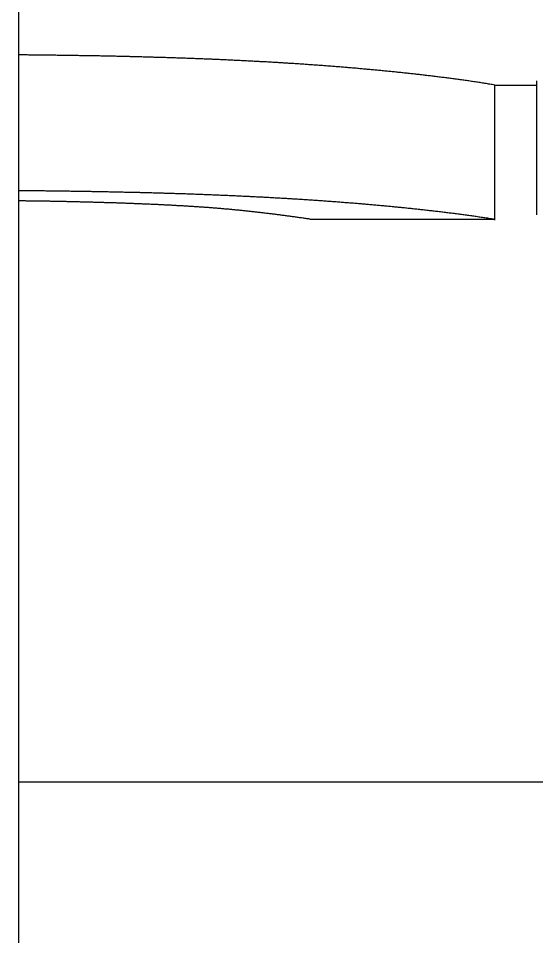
# Model space of a CAD drawing. Extents: x -4 to 102, y -14 to 59.
# Drawn here: x 41.018 to 41.984, y 2.47 to 4.182 of the extents above; entities that cross this region are included whole.
import ezdxf

# ---------------------------------------------------------------- set-up
doc = ezdxf.new("R2010")
doc.units = 0
doc.layers.get('0').update_dxf_attribs({"linetype": 'CONTINUOUS'})

msp = doc.modelspace()

# ---------------------------------------------------------------- linework, layer by layer
at = {"color": 7, "linetype": 'CONTINUOUS'}
for p, q in [((41.0178, 13.7579), (41.0178, 0.7579)), ((41.9058, 3.806), (41.9058, 4.0579)), ((41.9838, 4.066), (41.9838, 3.8159)), ((41.9058, 4.0579), (41.9838, 4.0579)), ((41.5608, 3.8079), (41.9058, 3.8079)), ((47.0178, 2.7579), (41.0178, 2.7579))]:
    msp.add_line(p, q, dxfattribs=at)
at = {"color": 7}
for points in [[(41.9058, 4.0579, 0), (41.9035, 4.0583, 0), (41.9012, 4.0587, 0), (41.8989, 4.0591, 0), (41.8966, 4.0595, 0), (41.8943, 4.0598, 0), (41.892, 4.0602, 0), (41.8897, 4.0606, 0), (41.8874, 4.061, 0), (41.8852, 4.0613, 0), (41.8829, 4.0617, 0), (41.8806, 4.062, 0), (41.8783, 4.0624, 0), (41.876, 4.0627, 0), (41.8737, 4.0631, 0), (41.8714, 4.0634, 0), (41.8691, 4.0638, 0), (41.8668, 4.0641, 0), (41.8645, 4.0644, 0), (41.8622, 4.0648, 0), (41.8599, 4.0651, 0), (41.8576, 4.0655, 0), (41.8553, 4.0658, 0), (41.853, 4.0661, 0), (41.8506, 4.0664, 0), (41.8483, 4.0668, 0), (41.846, 4.0671, 0), (41.8437, 4.0674, 0), (41.8414, 4.0678, 0), (41.8391, 4.0681, 0), (41.8368, 4.0684, 0), (41.8345, 4.0687, 0), (41.8322, 4.069, 0), (41.8299, 4.0693, 0), (41.8276, 4.0696, 0), (41.8253, 4.07, 0), (41.823, 4.0702, 0), (41.8207, 4.0706, 0), (41.8184, 4.0709, 0), (41.8161, 4.0712, 0), (41.8138, 4.0715, 0), (41.8115, 4.0717, 0), (41.8092, 4.072, 0), (41.8069, 4.0723, 0), (41.8046, 4.0726, 0), (41.8023, 4.0729, 0), (41.7999, 4.0732, 0), (41.7976, 4.0735, 0), (41.7953, 4.0738, 0), (41.793, 4.0741, 0), (41.7907, 4.0743, 0), (41.7884, 4.0746, 0), (41.7861, 4.0749, 0), (41.7838, 4.0752, 0), (41.7815, 4.0754, 0), (41.7792, 4.0757, 0), (41.7769, 4.076, 0), (41.7745, 4.0762, 0), (41.7722, 4.0765, 0), (41.7699, 4.0768, 0), (41.7676, 4.077, 0), (41.7653, 4.0773, 0), (41.763, 4.0776, 0), (41.7607, 4.0778, 0), (41.7584, 4.0781, 0), (41.7561, 4.0783, 0), (41.7537, 4.0786, 0), (41.7514, 4.0789, 0), (41.7491, 4.0791, 0), (41.7468, 4.0793, 0), (41.7445, 4.0796, 0), (41.7422, 4.0799, 0), (41.7399, 4.0801, 0), (41.7376, 4.0803, 0), (41.7353, 4.0806, 0), (41.7329, 4.0808, 0), (41.7306, 4.0811, 0), (41.7283, 4.0813, 0), (41.726, 4.0816, 0), (41.7237, 4.0818, 0), (41.7214, 4.082, 0), (41.7191, 4.0823, 0), (41.7167, 4.0825, 0), (41.7144, 4.0827, 0), (41.7121, 4.083, 0), (41.7098, 4.0832, 0), (41.7075, 4.0834, 0), (41.7052, 4.0837, 0), (41.7029, 4.0839, 0), (41.7006, 4.0841, 0), (41.6982, 4.0843, 0), (41.6959, 4.0846, 0), (41.6936, 4.0848, 0), (41.6913, 4.085, 0), (41.689, 4.0853, 0), (41.6867, 4.0855, 0), (41.6843, 4.0857, 0), (41.682, 4.0859, 0), (41.6797, 4.0861, 0), (41.6774, 4.0863, 0), (41.6751, 4.0865, 0), (41.6728, 4.0868, 0), (41.6705, 4.087, 0), (41.6681, 4.0872, 0), (41.6658, 4.0874, 0), (41.6635, 4.0876, 0), (41.6612, 4.0878, 0), (41.6589, 4.088, 0), (41.6566, 4.0882, 0), (41.6542, 4.0884, 0), (41.6519, 4.0886, 0), (41.6496, 4.0888, 0), (41.6473, 4.0891, 0), (41.645, 4.0892, 0), (41.6427, 4.0895, 0), (41.6403, 4.0896, 0), (41.638, 4.0898, 0), (41.6357, 4.09, 0), (41.6334, 4.0902, 0), (41.6311, 4.0904, 0), (41.6288, 4.0906, 0), (41.6264, 4.0908, 0), (41.6241, 4.091, 0), (41.6218, 4.0912, 0), (41.6195, 4.0914, 0), (41.6172, 4.0916, 0), (41.6149, 4.0918, 0), (41.6125, 4.0919, 0), (41.6102, 4.0921, 0), (41.6079, 4.0923, 0), (41.6056, 4.0925, 0), (41.6033, 4.0927, 0), (41.6009, 4.0929, 0), (41.5986, 4.093, 0), (41.5963, 4.0932, 0), (41.594, 4.0934, 0), (41.5917, 4.0936, 0), (41.5894, 4.0937, 0), (41.587, 4.0939, 0), (41.5847, 4.0941, 0), (41.5824, 4.0943, 0), (41.5801, 4.0944, 0), (41.5778, 4.0946, 0), (41.5754, 4.0948, 0), (41.5731, 4.0949, 0), (41.5708, 4.0951, 0), (41.5685, 4.0953, 0), (41.5662, 4.0954, 0), (41.5638, 4.0956, 0), (41.5615, 4.0958, 0), (41.5592, 4.0959, 0), (41.5569, 4.0961, 0), (41.5546, 4.0963, 0), (41.5522, 4.0964, 0), (41.5499, 4.0966, 0), (41.5476, 4.0967, 0), (41.5453, 4.0969, 0), (41.543, 4.097, 0), (41.5406, 4.0972, 0), (41.5383, 4.0973, 0), (41.536, 4.0975, 0), (41.5337, 4.0976, 0), (41.5314, 4.0978, 0), (41.529, 4.0979, 0), (41.5267, 4.0981, 0), (41.5244, 4.0982, 0), (41.5221, 4.0984, 0), (41.5198, 4.0985, 0), (41.5174, 4.0987, 0), (41.5151, 4.0988, 0), (41.5128, 4.099, 0), (41.5105, 4.0991, 0), (41.5082, 4.0992, 0), (41.5058, 4.0994, 0), (41.5035, 4.0995, 0), (41.5012, 4.0997, 0), (41.4989, 4.0998, 0), (41.4965, 4.0999, 0), (41.4942, 4.1001, 0), (41.4919, 4.1002, 0), (41.4896, 4.1003, 0), (41.4873, 4.1005, 0), (41.4849, 4.1006, 0), (41.4826, 4.1007, 0), (41.4803, 4.1009, 0), (41.478, 4.101, 0), (41.4757, 4.1011, 0), (41.4733, 4.1013, 0), (41.471, 4.1014, 0), (41.4687, 4.1015, 0), (41.4664, 4.1017, 0), (41.464, 4.1018, 0), (41.4617, 4.1019, 0), (41.4594, 4.102, 0), (41.4571, 4.1021, 0), (41.4548, 4.1023, 0), (41.4524, 4.1024, 0), (41.4501, 4.1025, 0), (41.4478, 4.1026, 0), (41.4455, 4.1027, 0), (41.4431, 4.1029, 0), (41.4408, 4.103, 0), (41.4385, 4.1031, 0), (41.4362, 4.1032, 0), (41.4339, 4.1033, 0), (41.4315, 4.1034, 0), (41.4292, 4.1036, 0), (41.4269, 4.1037, 0), (41.4246, 4.1038, 0), (41.4222, 4.1039, 0), (41.4199, 4.104, 0), (41.4176, 4.1041, 0), (41.4153, 4.1042, 0), (41.4129, 4.1043, 0), (41.4106, 4.1044, 0), (41.4083, 4.1045, 0), (41.406, 4.1047, 0), (41.4037, 4.1048, 0), (41.4013, 4.1049, 0), (41.399, 4.105, 0), (41.3967, 4.1051, 0), (41.3944, 4.1052, 0), (41.392, 4.1053, 0), (41.3897, 4.1054, 0), (41.3874, 4.1055, 0), (41.3851, 4.1056, 0), (41.3827, 4.1057, 0), (41.3804, 4.1058, 0), (41.3781, 4.1059, 0), (41.3758, 4.106, 0), (41.3735, 4.1061, 0), (41.3711, 4.1062, 0), (41.3688, 4.1063, 0), (41.3665, 4.1063, 0), (41.3642, 4.1064, 0), (41.3618, 4.1065, 0), (41.3595, 4.1066, 0), (41.3572, 4.1067, 0), (41.3549, 4.1068, 0), (41.3525, 4.1069, 0), (41.3502, 4.107, 0), (41.3479, 4.1071, 0), (41.3456, 4.1072, 0), (41.3433, 4.1072, 0), (41.3409, 4.1073, 0), (41.3386, 4.1074, 0), (41.3363, 4.1075, 0), (41.334, 4.1076, 0), (41.3316, 4.1077, 0), (41.3293, 4.1078, 0), (41.327, 4.1079, 0), (41.3247, 4.1079, 0), (41.3223, 4.108, 0), (41.32, 4.1081, 0), (41.3177, 4.1082, 0), (41.3154, 4.1082, 0), (41.313, 4.1083, 0), (41.3107, 4.1084, 0), (41.3084, 4.1085, 0), (41.3061, 4.1086, 0), (41.3037, 4.1086, 0), (41.3014, 4.1087, 0), (41.2991, 4.1088, 0), (41.2968, 4.1089, 0), (41.2944, 4.1089, 0), (41.2921, 4.109, 0), (41.2898, 4.1091, 0), (41.2875, 4.1091, 0), (41.2852, 4.1092, 0), (41.2828, 4.1093, 0), (41.2805, 4.1094, 0), (41.2782, 4.1094, 0), (41.2759, 4.1095, 0), (41.2735, 4.1096, 0), (41.2712, 4.1096, 0), (41.2689, 4.1097, 0), (41.2666, 4.1098, 0), (41.2642, 4.1098, 0), (41.2619, 4.1099, 0), (41.2596, 4.11, 0), (41.2573, 4.11, 0), (41.2549, 4.1101, 0), (41.2526, 4.1102, 0), (41.2503, 4.1102, 0), (41.248, 4.1103, 0), (41.2456, 4.1104, 0), (41.2433, 4.1104, 0), (41.241, 4.1105, 0), (41.2387, 4.1105, 0), (41.2363, 4.1106, 0), (41.234, 4.1106, 0), (41.2317, 4.1107, 0), (41.2294, 4.1108, 0), (41.227, 4.1108, 0), (41.2247, 4.1109, 0), (41.2224, 4.1109, 0), (41.2201, 4.111, 0), (41.2177, 4.111, 0), (41.2154, 4.1111, 0), (41.2131, 4.1112, 0), (41.2108, 4.1112, 0), (41.2084, 4.1113, 0), (41.2061, 4.1113, 0), (41.2038, 4.1114, 0), (41.2015, 4.1114, 0), (41.1991, 4.1115, 0), (41.1968, 4.1115, 0), (41.1945, 4.1116, 0), (41.1922, 4.1116, 0), (41.1898, 4.1117, 0), (41.1875, 4.1117, 0), (41.1852, 4.1118, 0), (41.1829, 4.1118, 0), (41.1805, 4.1119, 0), (41.1782, 4.1119, 0), (41.1759, 4.112, 0), (41.1736, 4.112, 0), (41.1712, 4.112, 0), (41.1689, 4.1121, 0), (41.1666, 4.1121, 0), (41.1643, 4.1122, 0), (41.1619, 4.1122, 0), (41.1596, 4.1123, 0), (41.1573, 4.1123, 0), (41.155, 4.1123, 0), (41.1526, 4.1124, 0), (41.1503, 4.1124, 0), (41.148, 4.1125, 0), (41.1457, 4.1125, 0), (41.1433, 4.1125, 0), (41.141, 4.1126, 0), (41.1387, 4.1126, 0), (41.1364, 4.1127, 0), (41.134, 4.1127, 0), (41.1317, 4.1127, 0), (41.1294, 4.1128, 0), (41.1271, 4.1128, 0), (41.1247, 4.1128, 0), (41.1224, 4.1129, 0), (41.1201, 4.1129, 0), (41.1178, 4.113, 0), (41.1154, 4.113, 0), (41.1131, 4.113, 0), (41.1108, 4.1131, 0), (41.1085, 4.1131, 0), (41.1061, 4.1131, 0), (41.1038, 4.1132, 0), (41.1015, 4.1132, 0), (41.0992, 4.1132, 0), (41.0968, 4.1132, 0), (41.0945, 4.1133, 0), (41.0922, 4.1133, 0), (41.0899, 4.1133, 0), (41.0875, 4.1134, 0), (41.0852, 4.1134, 0), (41.0829, 4.1134, 0), (41.0806, 4.1135, 0), (41.0782, 4.1135, 0), (41.0759, 4.1135, 0), (41.0736, 4.1136, 0), (41.0713, 4.1136, 0), (41.0689, 4.1136, 0), (41.0666, 4.1136, 0), (41.0643, 4.1137, 0), (41.062, 4.1137, 0), (41.0596, 4.1137, 0), (41.0573, 4.1137, 0), (41.055, 4.1138, 0), (41.0527, 4.1138, 0), (41.0503, 4.1138, 0), (41.048, 4.1138, 0), (41.0457, 4.1139, 0), (41.0434, 4.1139, 0), (41.041, 4.1139, 0), (41.0387, 4.1139, 0), (41.0364, 4.1139, 0), (41.0341, 4.114, 0), (41.0317, 4.114, 0), (41.0294, 4.114, 0), (41.0271, 4.114, 0), (41.0248, 4.114, 0), (41.0224, 4.1141, 0), (41.0201, 4.1141, 0), (41.0178, 4.1141, 0)], [(41.0178, 3.8614, 0), (41.0201, 3.8614, 0), (41.0224, 3.8614, 0), (41.0248, 3.8614, 0), (41.0271, 3.8613, 0), (41.0294, 3.8613, 0), (41.0317, 3.8613, 0), (41.0341, 3.8613, 0), (41.0364, 3.8613, 0), (41.0387, 3.8613, 0), (41.041, 3.8612, 0), (41.0434, 3.8612, 0), (41.0457, 3.8612, 0), (41.048, 3.8612, 0), (41.0503, 3.8611, 0), (41.0527, 3.8611, 0), (41.055, 3.8611, 0), (41.0573, 3.8611, 0), (41.0596, 3.8611, 0), (41.062, 3.861, 0), (41.0643, 3.861, 0), (41.0666, 3.861, 0), (41.0689, 3.8609, 0), (41.0713, 3.8609, 0), (41.0736, 3.8609, 0), (41.0759, 3.8609, 0), (41.0782, 3.8608, 0), (41.0806, 3.8608, 0), (41.0829, 3.8608, 0), (41.0852, 3.8608, 0), (41.0875, 3.8607, 0), (41.0899, 3.8607, 0), (41.0922, 3.8607, 0), (41.0945, 3.8606, 0), (41.0968, 3.8606, 0), (41.0991, 3.8606, 0), (41.1015, 3.8605, 0), (41.1038, 3.8605, 0), (41.1061, 3.8605, 0), (41.1084, 3.8605, 0), (41.1108, 3.8604, 0), (41.1131, 3.8604, 0), (41.1154, 3.8603, 0), (41.1177, 3.8603, 0), (41.1201, 3.8603, 0), (41.1224, 3.8603, 0), (41.1247, 3.8602, 0), (41.127, 3.8602, 0), (41.1294, 3.8601, 0), (41.1317, 3.8601, 0), (41.134, 3.8601, 0), (41.1363, 3.86, 0), (41.1387, 3.86, 0), (41.141, 3.86, 0), (41.1433, 3.8599, 0), (41.1456, 3.8599, 0), (41.148, 3.8598, 0), (41.1503, 3.8598, 0), (41.1526, 3.8598, 0), (41.1549, 3.8597, 0), (41.1573, 3.8597, 0), (41.1596, 3.8596, 0), (41.1619, 3.8596, 0), (41.1642, 3.8596, 0), (41.1666, 3.8595, 0), (41.1689, 3.8595, 0), (41.1712, 3.8594, 0), (41.1735, 3.8594, 0), (41.1759, 3.8594, 0), (41.1782, 3.8593, 0), (41.1805, 3.8593, 0), (41.1828, 3.8592, 0), (41.1852, 3.8592, 0), (41.1875, 3.8591, 0), (41.1898, 3.8591, 0), (41.1921, 3.859, 0), (41.1944, 3.859, 0), (41.1968, 3.8589, 0), (41.1991, 3.8589, 0), (41.2014, 3.8588, 0), (41.2037, 3.8588, 0), (41.2061, 3.8587, 0), (41.2084, 3.8587, 0), (41.2107, 3.8586, 0), (41.213, 3.8586, 0), (41.2154, 3.8585, 0), (41.2177, 3.8585, 0), (41.22, 3.8584, 0), (41.2223, 3.8584, 0), (41.2247, 3.8583, 0), (41.227, 3.8583, 0), (41.2293, 3.8582, 0), (41.2316, 3.8582, 0), (41.234, 3.8581, 0), (41.2363, 3.858, 0), (41.2386, 3.858, 0), (41.2409, 3.8579, 0), (41.2433, 3.8579, 0), (41.2456, 3.8578, 0), (41.2479, 3.8578, 0), (41.2502, 3.8577, 0), (41.2526, 3.8576, 0), (41.2549, 3.8576, 0), (41.2572, 3.8575, 0), (41.2595, 3.8575, 0), (41.2618, 3.8574, 0), (41.2642, 3.8573, 0), (41.2665, 3.8573, 0), (41.2688, 3.8572, 0), (41.2711, 3.8571, 0), (41.2735, 3.8571, 0), (41.2758, 3.857, 0), (41.2781, 3.8569, 0), (41.2804, 3.8569, 0), (41.2828, 3.8568, 0), (41.2851, 3.8567, 0), (41.2874, 3.8567, 0), (41.2897, 3.8566, 0), (41.2921, 3.8565, 0), (41.2944, 3.8565, 0), (41.2967, 3.8564, 0), (41.299, 3.8563, 0), (41.3014, 3.8563, 0), (41.3037, 3.8562, 0), (41.306, 3.8561, 0), (41.3083, 3.8561, 0), (41.3106, 3.856, 0), (41.313, 3.8559, 0), (41.3153, 3.8558, 0), (41.3176, 3.8558, 0), (41.3199, 3.8557, 0), (41.3223, 3.8556, 0), (41.3246, 3.8555, 0), (41.3269, 3.8554, 0), (41.3292, 3.8554, 0), (41.3316, 3.8553, 0), (41.3339, 3.8552, 0), (41.3362, 3.8551, 0), (41.3385, 3.855, 0), (41.3408, 3.855, 0), (41.3432, 3.8549, 0), (41.3455, 3.8548, 0), (41.3478, 3.8547, 0), (41.3501, 3.8546, 0), (41.3525, 3.8545, 0), (41.3548, 3.8545, 0), (41.3571, 3.8544, 0), (41.3594, 3.8543, 0), (41.3618, 3.8542, 0), (41.3641, 3.8541, 0), (41.3664, 3.854, 0), (41.3687, 3.8539, 0), (41.371, 3.8538, 0), (41.3734, 3.8537, 0), (41.3757, 3.8537, 0), (41.378, 3.8536, 0), (41.3803, 3.8535, 0), (41.3827, 3.8534, 0), (41.385, 3.8533, 0), (41.3873, 3.8532, 0), (41.3896, 3.8531, 0), (41.392, 3.853, 0), (41.3943, 3.8529, 0), (41.3966, 3.8528, 0), (41.3989, 3.8527, 0), (41.4012, 3.8526, 0), (41.4036, 3.8525, 0), (41.4059, 3.8524, 0), (41.4082, 3.8523, 0), (41.4105, 3.8522, 0), (41.4129, 3.8521, 0), (41.4152, 3.852, 0), (41.4175, 3.8519, 0), (41.4198, 3.8518, 0), (41.4221, 3.8517, 0), (41.4245, 3.8516, 0), (41.4268, 3.8515, 0), (41.4291, 3.8514, 0), (41.4314, 3.8513, 0), (41.4338, 3.8512, 0), (41.4361, 3.851, 0), (41.4384, 3.8509, 0), (41.4407, 3.8508, 0), (41.443, 3.8507, 0), (41.4454, 3.8506, 0), (41.4477, 3.8505, 0), (41.45, 3.8504, 0), (41.4523, 3.8502, 0), (41.4547, 3.8501, 0), (41.457, 3.85, 0), (41.4593, 3.8499, 0), (41.4616, 3.8498, 0), (41.4639, 3.8497, 0), (41.4663, 3.8495, 0), (41.4686, 3.8494, 0), (41.4709, 3.8493, 0), (41.4732, 3.8492, 0), (41.4756, 3.8491, 0), (41.4779, 3.8489, 0), (41.4802, 3.8488, 0), (41.4825, 3.8487, 0), (41.4848, 3.8486, 0), (41.4872, 3.8484, 0), (41.4895, 3.8483, 0), (41.4918, 3.8482, 0), (41.4941, 3.8481, 0), (41.4964, 3.8479, 0), (41.4988, 3.8478, 0), (41.5011, 3.8477, 0), (41.5034, 3.8475, 0), (41.5057, 3.8474, 0), (41.508, 3.8473, 0), (41.5104, 3.8471, 0), (41.5127, 3.847, 0), (41.515, 3.8469, 0), (41.5173, 3.8467, 0), (41.5197, 3.8466, 0), (41.522, 3.8464, 0), (41.5243, 3.8463, 0), (41.5266, 3.8462, 0), (41.5289, 3.846, 0), (41.5313, 3.8459, 0), (41.5336, 3.8457, 0), (41.5359, 3.8456, 0), (41.5382, 3.8455, 0), (41.5405, 3.8453, 0), (41.5429, 3.8452, 0), (41.5452, 3.845, 0), (41.5475, 3.8449, 0), (41.5498, 3.8447, 0), (41.5521, 3.8446, 0), (41.5545, 3.8444, 0), (41.5568, 3.8443, 0), (41.5591, 3.8441, 0), (41.5614, 3.8439, 0), (41.5637, 3.8438, 0), (41.5661, 3.8436, 0), (41.5684, 3.8435, 0), (41.5707, 3.8433, 0), (41.573, 3.8432, 0), (41.5753, 3.843, 0), (41.5776, 3.8428, 0), (41.58, 3.8427, 0), (41.5823, 3.8425, 0), (41.5846, 3.8424, 0), (41.5869, 3.8422, 0), (41.5892, 3.842, 0), (41.5916, 3.8419, 0), (41.5939, 3.8417, 0), (41.5962, 3.8415, 0), (41.5985, 3.8414, 0), (41.6008, 3.8412, 0), (41.6032, 3.841, 0), (41.6055, 3.8409, 0), (41.6078, 3.8407, 0), (41.6101, 3.8405, 0), (41.6124, 3.8403, 0), (41.6147, 3.8401, 0), (41.6171, 3.84, 0), (41.6194, 3.8398, 0), (41.6217, 3.8396, 0), (41.624, 3.8394, 0), (41.6263, 3.8392, 0), (41.6287, 3.8391, 0), (41.631, 3.8389, 0), (41.6333, 3.8387, 0), (41.6356, 3.8385, 0), (41.6379, 3.8383, 0), (41.6402, 3.8381, 0), (41.6426, 3.838, 0), (41.6449, 3.8378, 0), (41.6472, 3.8376, 0), (41.6495, 3.8374, 0), (41.6518, 3.8372, 0), (41.6541, 3.837, 0), (41.6565, 3.8368, 0), (41.6588, 3.8366, 0), (41.6611, 3.8364, 0), (41.6634, 3.8362, 0), (41.6657, 3.836, 0), (41.668, 3.8358, 0), (41.6704, 3.8356, 0), (41.6727, 3.8354, 0), (41.675, 3.8352, 0), (41.6773, 3.835, 0), (41.6796, 3.8348, 0), (41.6819, 3.8346, 0), (41.6842, 3.8344, 0), (41.6866, 3.8342, 0), (41.6889, 3.834, 0), (41.6912, 3.8337, 0), (41.6935, 3.8335, 0), (41.6958, 3.8333, 0), (41.6981, 3.8331, 0), (41.7005, 3.8329, 0), (41.7028, 3.8327, 0), (41.7051, 3.8325, 0), (41.7074, 3.8322, 0), (41.7097, 3.832, 0), (41.712, 3.8318, 0), (41.7143, 3.8316, 0), (41.7167, 3.8314, 0), (41.719, 3.8311, 0), (41.7213, 3.8309, 0), (41.7236, 3.8307, 0), (41.7259, 3.8304, 0), (41.7282, 3.8302, 0), (41.7305, 3.83, 0), (41.7328, 3.8298, 0), (41.7352, 3.8295, 0), (41.7375, 3.8293, 0), (41.7398, 3.8291, 0), (41.7421, 3.8288, 0), (41.7444, 3.8286, 0), (41.7467, 3.8283, 0), (41.749, 3.8281, 0), (41.7513, 3.8279, 0), (41.7537, 3.8276, 0), (41.756, 3.8274, 0), (41.7583, 3.8271, 0), (41.7606, 3.8269, 0), (41.7629, 3.8266, 0), (41.7652, 3.8264, 0), (41.7675, 3.8261, 0), (41.7698, 3.8259, 0), (41.7721, 3.8256, 0), (41.7745, 3.8254, 0), (41.7768, 3.8251, 0), (41.7791, 3.8249, 0), (41.7814, 3.8246, 0), (41.7837, 3.8243, 0), (41.786, 3.8241, 0), (41.7883, 3.8238, 0), (41.7906, 3.8236, 0), (41.7929, 3.8233, 0), (41.7952, 3.823, 0), (41.7976, 3.8227, 0), (41.7999, 3.8225, 0), (41.8022, 3.8222, 0), (41.8045, 3.8219, 0), (41.8068, 3.8216, 0), (41.8091, 3.8214, 0), (41.8114, 3.8211, 0), (41.8137, 3.8208, 0), (41.816, 3.8205, 0), (41.8183, 3.8202, 0), (41.8206, 3.8199, 0), (41.8229, 3.8197, 0), (41.8252, 3.8194, 0), (41.8276, 3.8191, 0), (41.8299, 3.8188, 0), (41.8322, 3.8185, 0), (41.8345, 3.8182, 0), (41.8368, 3.8179, 0), (41.8391, 3.8176, 0), (41.8414, 3.8173, 0), (41.8437, 3.817, 0), (41.846, 3.8167, 0), (41.8483, 3.8164, 0), (41.8506, 3.8161, 0), (41.8529, 3.8158, 0), (41.8552, 3.8154, 0), (41.8575, 3.8151, 0), (41.8598, 3.8148, 0), (41.8621, 3.8145, 0), (41.8644, 3.8142, 0), (41.8667, 3.8138, 0), (41.869, 3.8135, 0), (41.8713, 3.8132, 0), (41.8736, 3.8128, 0), (41.8759, 3.8125, 0), (41.8782, 3.8122, 0), (41.8805, 3.8118, 0), (41.8828, 3.8115, 0), (41.8851, 3.8111, 0), (41.8874, 3.8108, 0), (41.8897, 3.8104, 0), (41.892, 3.8101, 0), (41.8943, 3.8097, 0), (41.8966, 3.8093, 0), (41.8989, 3.809, 0), (41.9012, 3.8086, 0), (41.9035, 3.8082, 0), (41.9058, 3.8079, 0)], [(41.5609, 3.8079, 0), (41.559, 3.8082, 0), (41.5571, 3.8084, 0), (41.5552, 3.8087, 0), (41.5534, 3.809, 0), (41.5515, 3.8093, 0), (41.5496, 3.8095, 0), (41.5477, 3.8098, 0), (41.5458, 3.8101, 0), (41.544, 3.8104, 0), (41.5421, 3.8106, 0), (41.5402, 3.8109, 0), (41.5383, 3.8112, 0), (41.5365, 3.8114, 0), (41.5346, 3.8117, 0), (41.5327, 3.8119, 0), (41.5308, 3.8122, 0), (41.5289, 3.8125, 0), (41.5271, 3.8127, 0), (41.5252, 3.813, 0), (41.5233, 3.8132, 0), (41.5214, 3.8135, 0), (41.5195, 3.8137, 0), (41.5176, 3.814, 0), (41.5158, 3.8142, 0), (41.5139, 3.8144, 0), (41.512, 3.8147, 0), (41.5101, 3.8149, 0), (41.5082, 3.8152, 0), (41.5064, 3.8154, 0), (41.5045, 3.8157, 0), (41.5026, 3.8159, 0), (41.5007, 3.8161, 0), (41.4988, 3.8164, 0), (41.4969, 3.8166, 0), (41.4951, 3.8169, 0), (41.4932, 3.8171, 0), (41.4913, 3.8173, 0), (41.4894, 3.8176, 0), (41.4875, 3.8178, 0), (41.4856, 3.818, 0), (41.4838, 3.8182, 0), (41.4819, 3.8185, 0), (41.48, 3.8187, 0), (41.4781, 3.8189, 0), (41.4762, 3.8192, 0), (41.4743, 3.8194, 0), (41.4725, 3.8196, 0), (41.4706, 3.8198, 0), (41.4687, 3.82, 0), (41.4668, 3.8203, 0), (41.4649, 3.8205, 0), (41.463, 3.8207, 0), (41.4612, 3.8209, 0), (41.4593, 3.8211, 0), (41.4574, 3.8213, 0), (41.4555, 3.8215, 0), (41.4536, 3.8218, 0), (41.4517, 3.822, 0), (41.4498, 3.8222, 0), (41.4479, 3.8224, 0), (41.4461, 3.8226, 0), (41.4442, 3.8228, 0), (41.4423, 3.823, 0), (41.4404, 3.8232, 0), (41.4385, 3.8234, 0), (41.4366, 3.8236, 0), (41.4347, 3.8238, 0), (41.4329, 3.824, 0), (41.431, 3.8242, 0), (41.4291, 3.8244, 0), (41.4272, 3.8245, 0), (41.4253, 3.8247, 0), (41.4234, 3.8249, 0), (41.4215, 3.8251, 0), (41.4196, 3.8253, 0), (41.4177, 3.8255, 0), (41.4159, 3.8256, 0), (41.414, 3.8258, 0), (41.4121, 3.826, 0), (41.4102, 3.8262, 0), (41.4083, 3.8263, 0), (41.4064, 3.8265, 0), (41.4045, 3.8267, 0), (41.4026, 3.8268, 0), (41.4007, 3.827, 0), (41.3988, 3.8272, 0), (41.397, 3.8273, 0), (41.3951, 3.8275, 0), (41.3932, 3.8276, 0), (41.3913, 3.8278, 0), (41.3894, 3.8279, 0), (41.3875, 3.8281, 0), (41.3856, 3.8282, 0), (41.3837, 3.8284, 0), (41.3818, 3.8285, 0), (41.3799, 3.8287, 0), (41.378, 3.8288, 0), (41.3761, 3.829, 0), (41.3743, 3.8291, 0), (41.3724, 3.8293, 0), (41.3705, 3.8294, 0), (41.3686, 3.8295, 0), (41.3667, 3.8297, 0), (41.3648, 3.8298, 0), (41.3629, 3.83, 0), (41.361, 3.8301, 0), (41.3591, 3.8302, 0), (41.3572, 3.8303, 0), (41.3553, 3.8305, 0), (41.3534, 3.8306, 0), (41.3515, 3.8307, 0), (41.3496, 3.8308, 0), (41.3478, 3.831, 0), (41.3459, 3.8311, 0), (41.344, 3.8312, 0), (41.3421, 3.8314, 0), (41.3402, 3.8315, 0), (41.3383, 3.8316, 0), (41.3364, 3.8317, 0), (41.3345, 3.8318, 0), (41.3326, 3.8319, 0), (41.3307, 3.8321, 0), (41.3288, 3.8322, 0), (41.3269, 3.8323, 0), (41.325, 3.8324, 0), (41.3231, 3.8325, 0), (41.3212, 3.8326, 0), (41.3193, 3.8327, 0), (41.3174, 3.8328, 0), (41.3156, 3.8329, 0), (41.3137, 3.833, 0), (41.3118, 3.8331, 0), (41.3099, 3.8333, 0), (41.308, 3.8334, 0), (41.3061, 3.8335, 0), (41.3042, 3.8336, 0), (41.3023, 3.8337, 0), (41.3004, 3.8338, 0), (41.2985, 3.8339, 0), (41.2966, 3.834, 0), (41.2947, 3.8341, 0), (41.2928, 3.8342, 0), (41.2909, 3.8342, 0), (41.289, 3.8343, 0), (41.2871, 3.8344, 0), (41.2852, 3.8345, 0), (41.2833, 3.8346, 0), (41.2814, 3.8347, 0), (41.2795, 3.8348, 0), (41.2776, 3.8349, 0), (41.2758, 3.835, 0), (41.2739, 3.8351, 0), (41.272, 3.8352, 0), (41.2701, 3.8352, 0), (41.2682, 3.8353, 0), (41.2663, 3.8354, 0), (41.2644, 3.8355, 0), (41.2625, 3.8356, 0), (41.2606, 3.8357, 0), (41.2587, 3.8357, 0), (41.2568, 3.8358, 0), (41.2549, 3.8359, 0), (41.253, 3.836, 0), (41.2511, 3.8361, 0), (41.2492, 3.8361, 0), (41.2473, 3.8362, 0), (41.2454, 3.8363, 0), (41.2435, 3.8364, 0), (41.2416, 3.8365, 0), (41.2397, 3.8365, 0), (41.2378, 3.8366, 0), (41.2359, 3.8367, 0), (41.234, 3.8367, 0), (41.2321, 3.8368, 0), (41.2303, 3.8369, 0), (41.2284, 3.837, 0), (41.2265, 3.837, 0), (41.2246, 3.8371, 0), (41.2227, 3.8372, 0), (41.2208, 3.8373, 0), (41.2189, 3.8373, 0), (41.217, 3.8374, 0), (41.2151, 3.8375, 0), (41.2132, 3.8375, 0), (41.2113, 3.8376, 0), (41.2094, 3.8377, 0), (41.2075, 3.8377, 0), (41.2056, 3.8378, 0), (41.2037, 3.8378, 0), (41.2018, 3.8379, 0), (41.1999, 3.838, 0), (41.198, 3.838, 0), (41.1961, 3.8381, 0), (41.1942, 3.8382, 0), (41.1923, 3.8382, 0), (41.1904, 3.8383, 0), (41.1885, 3.8383, 0), (41.1866, 3.8384, 0), (41.1847, 3.8384, 0), (41.1828, 3.8385, 0), (41.1809, 3.8386, 0), (41.179, 3.8386, 0), (41.1771, 3.8387, 0), (41.1753, 3.8387, 0), (41.1734, 3.8388, 0), (41.1715, 3.8388, 0), (41.1696, 3.8389, 0), (41.1677, 3.8389, 0), (41.1658, 3.839, 0), (41.1639, 3.839, 0), (41.162, 3.8391, 0), (41.1601, 3.8392, 0), (41.1582, 3.8392, 0), (41.1563, 3.8393, 0), (41.1544, 3.8393, 0), (41.1525, 3.8394, 0), (41.1506, 3.8394, 0), (41.1487, 3.8395, 0), (41.1468, 3.8395, 0), (41.1449, 3.8396, 0), (41.143, 3.8396, 0), (41.1411, 3.8396, 0), (41.1392, 3.8397, 0), (41.1373, 3.8397, 0), (41.1354, 3.8398, 0), (41.1335, 3.8398, 0), (41.1316, 3.8399, 0), (41.1297, 3.8399, 0), (41.1278, 3.84, 0), (41.1259, 3.84, 0), (41.124, 3.8401, 0), (41.1221, 3.8401, 0), (41.1202, 3.8402, 0), (41.1183, 3.8402, 0), (41.1164, 3.8403, 0), (41.1146, 3.8403, 0), (41.1127, 3.8403, 0), (41.1108, 3.8404, 0), (41.1089, 3.8404, 0), (41.107, 3.8405, 0), (41.1051, 3.8405, 0), (41.1032, 3.8405, 0), (41.1013, 3.8406, 0), (41.0994, 3.8406, 0), (41.0975, 3.8407, 0), (41.0956, 3.8407, 0), (41.0937, 3.8407, 0), (41.0918, 3.8408, 0), (41.0899, 3.8408, 0), (41.088, 3.8409, 0), (41.0861, 3.8409, 0), (41.0842, 3.8409, 0), (41.0823, 3.8409, 0), (41.0804, 3.841, 0), (41.0785, 3.841, 0), (41.0766, 3.8411, 0), (41.0747, 3.8411, 0), (41.0728, 3.8411, 0), (41.0709, 3.8412, 0), (41.069, 3.8412, 0), (41.0671, 3.8412, 0), (41.0652, 3.8413, 0), (41.0633, 3.8413, 0), (41.0614, 3.8413, 0), (41.0595, 3.8413, 0), (41.0576, 3.8414, 0), (41.0557, 3.8414, 0), (41.0538, 3.8414, 0), (41.0519, 3.8415, 0), (41.05, 3.8415, 0), (41.0481, 3.8415, 0), (41.0463, 3.8416, 0), (41.0444, 3.8416, 0), (41.0425, 3.8416, 0), (41.0406, 3.8416, 0), (41.0387, 3.8417, 0), (41.0368, 3.8417, 0), (41.0349, 3.8417, 0), (41.033, 3.8417, 0), (41.0311, 3.8418, 0), (41.0292, 3.8418, 0), (41.0273, 3.8418, 0), (41.0254, 3.8418, 0), (41.0235, 3.8418, 0), (41.0216, 3.8419, 0), (41.0197, 3.8419, 0), (41.0178, 3.8419, 0)]]:
    msp.add_polyline3d(points, dxfattribs=at)

doc.saveas('drawing.dxf')
